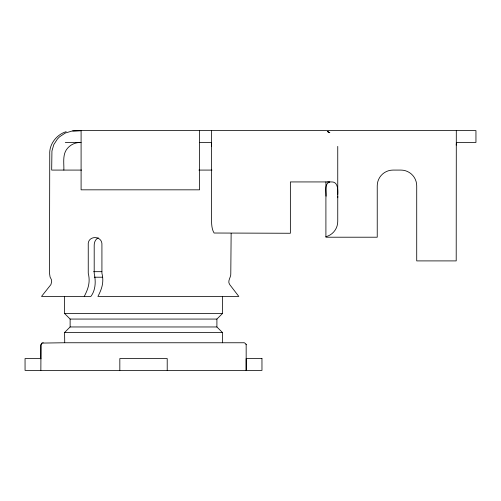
<?xml version="1.0" encoding="UTF-8"?>
<svg xmlns="http://www.w3.org/2000/svg" width="501" height="501" viewBox="0 0 501 501"><rect width="100%" height="100%" fill="white"/><g stroke="black" fill="none" stroke-linecap="round" stroke-linejoin="round"><path stroke-width="0.75" d="M40.844 358.91L40.844 345.126L42.028 343.079L64.548 342.759M40.857 370.402L40.994 344.319M243.812 342.765L64.735 342.759L64.591 332.489L70.121 326.959L70.121 319.062L64.591 313.532L64.598 296.529M222.475 342.765L222.431 332.495L216.908 326.971L216.908 319.074L222.438 313.545L222.438 296.542M456.305 130.598L456.204 260.902L416.719 260.902L416.719 185.877A15.794 15.794 0 0 0 400.925 170.083L393.028 170.083A15.794 15.794 0 0 0 377.234 185.877L377.234 237.211L325.907 237.211L325.907 197.726C326.784 192.879 323.646 183.823 329.802 181.932M325.907 196.179L325.907 181.932M337.749 197.726L337.755 196.104M456.204 145.115L456.392 143.136L457.119 142.447L475.95 142.447L475.95 130.598L81.093 130.598L81.093 189.829L199.548 189.829L199.548 130.598M84.237 296.435C88.458 288.432 90.405 281.794 88.245 273.227L88.245 245.108C87.187 235.013 102.786 235.182 101.922 245.108L101.922 273.227C104.083 281.794 102.135 288.432 97.914 296.435L238.814 296.435L229.727 284.599C226.928 280.948 231.368 277.134 230.798 273.227L231.136 233.391M41.408 343.605L42.04 343.079M98.246 237.812C95.572 239.14 94.182 242.215 94.194 245.108L94.194 273.227C95.873 280.936 95.848 289.885 90.869 296.435L41.514 296.435L50.908 284.599L51.678 281.662L51.365 279.527L50.094 277.103L49.505 273.227L49.749 154.289C49.092 144.163 56.619 134.581 66.163 131.669M72.651 130.924L81.093 130.68L72.269 130.974L65.299 133.028L59.682 136.729L57.421 139.015L53.782 144.651L51.935 151.014L51.678 170.083L81.588 170.083M42.804 342.797L43.211 342.759M80.31 142.447C75.57 142.459 70.841 144.47 67.71 148.064C62.205 154.001 64.103 162.831 63.859 170.083M65.299 142.447L81.093 142.447M199.548 142.447L211.497 142.447A15.487 3.131 -90 0 0 211.397 146.392L211.397 217.465C211.716 222.638 211.259 228.469 214.09 233.021L290.367 233.259L290.367 181.932L331.111 181.932C338.043 181.268 337.95 189.704 337.755 194.482M198.866 170.083L211.967 170.083M93.606 271.68L101.847 271.68M94.294 277.21L102.555 277.21M64.591 313.532L222.438 313.545M70.121 319.062L216.908 319.074M70.121 326.959L216.908 326.971M64.591 332.489L222.431 332.495M40.857 358.553L25.05 358.553L25.063 370.402L261.973 370.402L261.96 358.559M261.973 358.559L246.166 358.559L246.179 370.402L246.166 345.133C246.818 343.705 243.574 342.521 244.225 342.803M327.654 181.932L329.113 181.995M246.022 344.325L246.135 344.726M337.749 146.392L337.749 221.417A15.794 15.794 0 0 1 325.907 236.71M211.397 130.598L211.397 142.447M167.209 370.402L167.209 358.553L119.827 358.553L119.827 370.402M211.397 146.392A15.487 3.131 90 0 1 211.497 142.441M328.318 131.976L327.36 131.55L329.852 132.715L328.318 131.976"/></g></svg>
